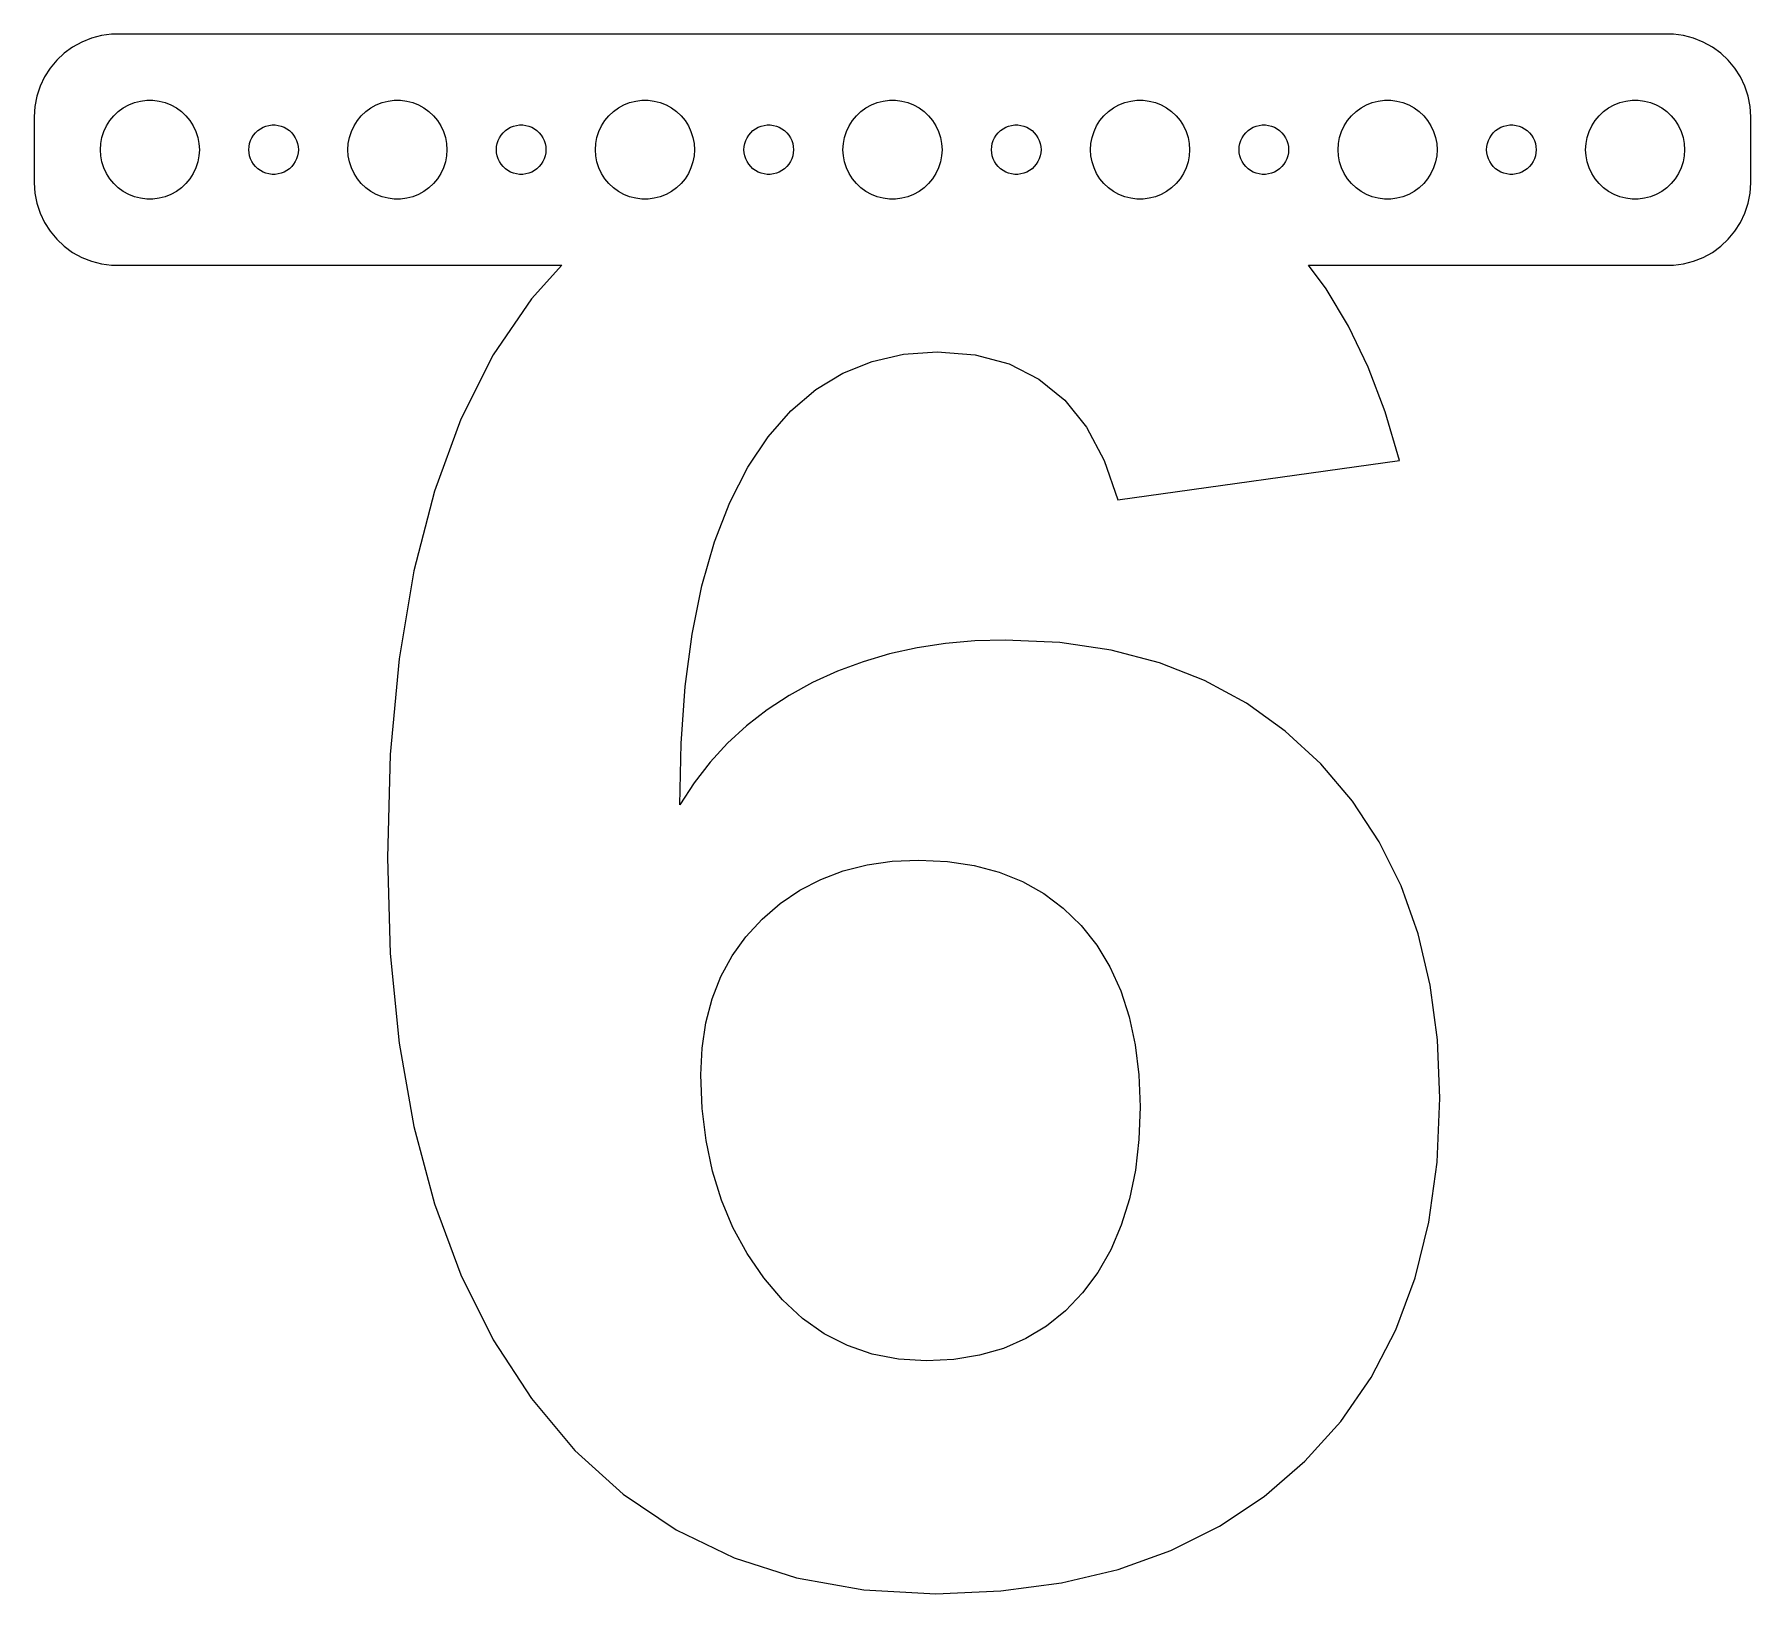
# Model space of a CAD drawing. Header units: metres. Extents: x -52 to 52, y -88 to 7.
import ezdxf

# ---------------------------------------------------------------- set-up
doc = ezdxf.new("R2010")
doc.units = ezdxf.units.M

msp = doc.modelspace()

# ---------------------------------------------------------------- linework, layer by layer
for p, q in [((-49.1289, 6.52412), (-49.6791, 6.22163)), ((-48.5451, 6.75528), (-49.1289, 6.52412)), ((-47.9369, 6.91142), (-48.5451, 6.75528)), ((-47.3139, 6.99013), (-47.9369, 6.91142)), ((47.3139, 6.99013), (-47.3139, 6.99013)), ((47.9369, 6.91142), (47.3139, 6.99013)), ((48.5451, 6.75528), (47.9369, 6.91142)), ((49.1289, 6.52412), (48.5451, 6.75528)), ((49.6791, 6.22163), (49.1289, 6.52412)), ((-50.6448, 5.42273), (-51.0451, 4.93892)), ((-50.1871, 5.85255), (-50.6448, 5.42273)), ((-49.6791, 6.22163), (-50.1871, 5.85255)), ((50.1871, 5.85255), (49.6791, 6.22163)), ((50.6448, 5.42273), (50.1871, 5.85255)), ((51.0451, 4.93892), (50.6448, 5.42273)), ((-51.3815, 4.40877), (-51.6489, 3.84062)), ((-51.0451, 4.93892), (-51.3815, 4.40877)), ((51.3815, 4.40877), (51.0451, 4.93892)), ((51.6489, 3.84062), (51.3815, 4.40877)), ((-51.8429, 3.24344), (-51.9606, 2.62666)), ((-51.6489, 3.84062), (-51.8429, 3.24344)), ((51.8429, 3.24344), (51.6489, 3.84062)), ((51.9606, 2.62666), (51.8429, 3.24344)), ((-51.9606, 2.62666), (-52, 2)), ((-47.1869, 2.05363), (-46.9123, 2.31154)), ((-46.9123, 2.31154), (-46.6075, 2.53297)), ((-46.6075, 2.53297), (-46.2773, 2.71448)), ((-46.2773, 2.71448), (-45.927, 2.85316)), ((-45.927, 2.85316), (-45.5621, 2.94685)), ((-45.5621, 2.94685), (-45.1884, 2.99408)), ((-45.1884, 2.99408), (-44.8116, 2.99408)), ((-44.8116, 2.99408), (-44.4379, 2.94685)), ((-44.4379, 2.94685), (-44.0729, 2.85316)), ((-44.0729, 2.85316), (-43.7227, 2.71448)), ((-43.7227, 2.71448), (-43.3925, 2.53297)), ((-43.3925, 2.53297), (-43.0877, 2.31154)), ((-43.0877, 2.31154), (-42.8131, 2.05363)), ((-32.1869, 2.05363), (-31.9123, 2.31154)), ((-31.9123, 2.31154), (-31.6075, 2.53297)), ((-31.6075, 2.53297), (-31.2773, 2.71448)), ((-31.2773, 2.71448), (-30.927, 2.85316)), ((-30.927, 2.85316), (-30.5621, 2.94685)), ((-30.5621, 2.94685), (-30.1884, 2.99408)), ((-30.1884, 2.99408), (-29.8116, 2.99408)), ((-29.8116, 2.99408), (-29.4379, 2.94685)), ((-29.4379, 2.94685), (-29.0729, 2.85316)), ((-29.0729, 2.85316), (-28.7227, 2.71448)), ((-28.7227, 2.71448), (-28.3925, 2.53297)), ((-28.3925, 2.53297), (-28.0877, 2.31154)), ((-28.0877, 2.31154), (-27.8131, 2.05363)), ((-17.1869, 2.05363), (-16.9123, 2.31154)), ((-16.9123, 2.31154), (-16.6075, 2.53297)), ((-16.6075, 2.53297), (-16.2773, 2.71448)), ((-16.2773, 2.71448), (-15.927, 2.85316)), ((-15.927, 2.85316), (-15.5621, 2.94685)), ((-15.5621, 2.94685), (-15.1884, 2.99408)), ((-15.1884, 2.99408), (-14.8116, 2.99408)), ((-14.8116, 2.99408), (-14.4379, 2.94685)), ((-14.4379, 2.94685), (-14.0729, 2.85316)), ((-14.0729, 2.85316), (-13.7227, 2.71448)), ((-13.7227, 2.71448), (-13.3925, 2.53297)), ((-13.3925, 2.53297), (-13.0877, 2.31154)), ((-13.0877, 2.31154), (-12.8131, 2.05363)), ((-2.1869, 2.05363), (-1.91226, 2.31154)), ((-1.91226, 2.31154), (-1.60747, 2.53297)), ((-1.60747, 2.53297), (-1.27733, 2.71448)), ((-1.27733, 2.71448), (-0.927048, 2.85316)), ((-0.927048, 2.85316), (-0.562134, 2.94685)), ((-0.562134, 2.94685), (-0.18837, 2.99408)), ((-0.18837, 2.99408), (0.18837, 2.99408)), ((0.18837, 2.99408), (0.562134, 2.94685)), ((0.562134, 2.94685), (0.927048, 2.85316)), ((0.927048, 2.85316), (1.27733, 2.71448)), ((1.27733, 2.71448), (1.60747, 2.53297)), ((1.60747, 2.53297), (1.91226, 2.31154)), ((1.91226, 2.31154), (2.1869, 2.05363)), ((12.8131, 2.05363), (13.0877, 2.31154)), ((13.0877, 2.31154), (13.3925, 2.53297)), ((13.3925, 2.53297), (13.7227, 2.71448)), ((13.7227, 2.71448), (14.0729, 2.85316)), ((14.0729, 2.85316), (14.4379, 2.94685)), ((14.4379, 2.94685), (14.8116, 2.99408)), ((14.8116, 2.99408), (15.1884, 2.99408)), ((15.1884, 2.99408), (15.5621, 2.94685)), ((15.5621, 2.94685), (15.927, 2.85316)), ((15.927, 2.85316), (16.2773, 2.71448)), ((16.2773, 2.71448), (16.6075, 2.53297)), ((16.6075, 2.53297), (16.9123, 2.31154)), ((16.9123, 2.31154), (17.1869, 2.05363)), ((27.8131, 2.05363), (28.0877, 2.31154)), ((28.0877, 2.31154), (28.3925, 2.53297)), ((28.3925, 2.53297), (28.7227, 2.71448)), ((28.7227, 2.71448), (29.0729, 2.85316)), ((29.0729, 2.85316), (29.4379, 2.94685)), ((29.4379, 2.94685), (29.8116, 2.99408)), ((29.8116, 2.99408), (30.1884, 2.99408)), ((30.1884, 2.99408), (30.5621, 2.94685)), ((30.5621, 2.94685), (30.927, 2.85316)), ((30.927, 2.85316), (31.2773, 2.71448)), ((31.2773, 2.71448), (31.6075, 2.53297)), ((31.6075, 2.53297), (31.9123, 2.31154)), ((31.9123, 2.31154), (32.1869, 2.05363)), ((42.8131, 2.05363), (43.0877, 2.31154)), ((43.0877, 2.31154), (43.3925, 2.53297)), ((43.3925, 2.53297), (43.7227, 2.71448)), ((43.7227, 2.71448), (44.0729, 2.85316)), ((44.0729, 2.85316), (44.4379, 2.94685)), ((44.4379, 2.94685), (44.8116, 2.99408)), ((44.8116, 2.99408), (45.1884, 2.99408)), ((45.1884, 2.99408), (45.5621, 2.94685)), ((45.5621, 2.94685), (45.927, 2.85316)), ((45.927, 2.85316), (46.2773, 2.71448)), ((46.2773, 2.71448), (46.6075, 2.53297)), ((46.6075, 2.53297), (46.9123, 2.31154)), ((46.9123, 2.31154), (47.1869, 2.05363)), ((52, 2), (51.9606, 2.62666)), ((-52, 2), (-52, -2)), ((-47.9057, 0.746063), (-47.7893, 1.10437)), ((-47.7893, 1.10437), (-47.6289, 1.44525)), ((-47.6289, 1.44525), (-47.427, 1.76335)), ((-47.427, 1.76335), (-47.1869, 2.05363)), ((-42.8131, 2.05363), (-42.5729, 1.76335)), ((-42.5729, 1.76335), (-42.3711, 1.44525)), ((-42.3711, 1.44525), (-42.2107, 1.10437)), ((-42.2107, 1.10437), (-42.0942, 0.746063)), ((-38.5934, 1.02681), (-38.4561, 1.15576)), ((-38.4561, 1.15576), (-38.3037, 1.26648)), ((-38.3037, 1.26648), (-38.1387, 1.35724)), ((-38.1387, 1.35724), (-37.9635, 1.42657)), ((-37.9635, 1.42657), (-37.7811, 1.47342)), ((-37.7811, 1.47342), (-37.5942, 1.49704)), ((-37.5942, 1.49704), (-37.4058, 1.49704)), ((-37.4058, 1.49704), (-37.2189, 1.47342)), ((-37.2189, 1.47342), (-37.0365, 1.42657)), ((-37.0365, 1.42657), (-36.8613, 1.35724)), ((-36.8613, 1.35724), (-36.6963, 1.26648)), ((-36.6963, 1.26648), (-36.5439, 1.15576)), ((-36.5439, 1.15576), (-36.4065, 1.02681)), ((-32.9057, 0.746063), (-32.7893, 1.10437)), ((-32.7893, 1.10437), (-32.6289, 1.44525)), ((-32.6289, 1.44525), (-32.427, 1.76335)), ((-32.427, 1.76335), (-32.1869, 2.05363)), ((-27.8131, 2.05363), (-27.5729, 1.76335)), ((-27.5729, 1.76335), (-27.3711, 1.44525)), ((-27.3711, 1.44525), (-27.2107, 1.10437)), ((-27.2107, 1.10437), (-27.0942, 0.746063)), ((-23.5934, 1.02681), (-23.4561, 1.15576)), ((-23.4561, 1.15576), (-23.3037, 1.26648)), ((-23.3037, 1.26648), (-23.1387, 1.35724)), ((-23.1387, 1.35724), (-22.9635, 1.42657)), ((-22.9635, 1.42657), (-22.7811, 1.47342)), ((-22.7811, 1.47342), (-22.5942, 1.49704)), ((-22.5942, 1.49704), (-22.4058, 1.49704)), ((-22.4058, 1.49704), (-22.2189, 1.47342)), ((-22.2189, 1.47342), (-22.0365, 1.42657)), ((-22.0365, 1.42657), (-21.8613, 1.35724)), ((-21.8613, 1.35724), (-21.6963, 1.26648)), ((-21.6963, 1.26648), (-21.5439, 1.15576)), ((-21.5439, 1.15576), (-21.4065, 1.02681)), ((-17.9057, 0.746063), (-17.7893, 1.10437)), ((-17.7893, 1.10437), (-17.6289, 1.44525)), ((-17.6289, 1.44525), (-17.427, 1.76335)), ((-17.427, 1.76335), (-17.1869, 2.05363)), ((-12.8131, 2.05363), (-12.5729, 1.76335)), ((-12.5729, 1.76335), (-12.3711, 1.44525)), ((-12.3711, 1.44525), (-12.2107, 1.10437)), ((-12.2107, 1.10437), (-12.0942, 0.746063)), ((-8.59344, 1.02681), (-8.45613, 1.15576)), ((-8.45613, 1.15576), (-8.30373, 1.26648)), ((-8.30373, 1.26648), (-8.13866, 1.35724)), ((-8.13866, 1.35724), (-7.96352, 1.42657)), ((-7.96352, 1.42657), (-7.78107, 1.47342)), ((-7.78107, 1.47342), (-7.59418, 1.49704)), ((-7.59418, 1.49704), (-7.40581, 1.49704)), ((-7.40581, 1.49704), (-7.21892, 1.47342)), ((-7.21892, 1.47342), (-7.03647, 1.42657)), ((-7.03647, 1.42657), (-6.86133, 1.35724)), ((-6.86133, 1.35724), (-6.69626, 1.26648)), ((-6.69626, 1.26648), (-6.54385, 1.15576)), ((-6.54385, 1.15576), (-6.40654, 1.02681)), ((-2.90575, 0.746063), (-2.78932, 1.10437)), ((-2.78932, 1.10437), (-2.62891, 1.44525)), ((-2.62891, 1.44525), (-2.42705, 1.76335)), ((-2.42705, 1.76335), (-2.1869, 2.05363)), ((2.1869, 2.05363), (2.42705, 1.76335)), ((2.42705, 1.76335), (2.62891, 1.44525)), ((2.62891, 1.44525), (2.78932, 1.10437)), ((2.78932, 1.10437), (2.90575, 0.746063)), ((6.40654, 1.02681), (6.54385, 1.15576)), ((6.54385, 1.15576), (6.69626, 1.26648)), ((6.69626, 1.26648), (6.86133, 1.35724)), ((6.86133, 1.35724), (7.03647, 1.42657)), ((7.03647, 1.42657), (7.21892, 1.47342)), ((7.21892, 1.47342), (7.40581, 1.49704)), ((7.40581, 1.49704), (7.59418, 1.49704)), ((7.59418, 1.49704), (7.78107, 1.47342)), ((7.78107, 1.47342), (7.96352, 1.42657)), ((7.96352, 1.42657), (8.13866, 1.35724)), ((8.13866, 1.35724), (8.30373, 1.26648)), ((8.30373, 1.26648), (8.45613, 1.15576)), ((8.45613, 1.15576), (8.59344, 1.02681)), ((12.0942, 0.746063), (12.2107, 1.10437)), ((12.2107, 1.10437), (12.3711, 1.44525)), ((12.3711, 1.44525), (12.5729, 1.76335)), ((12.5729, 1.76335), (12.8131, 2.05363)), ((17.1869, 2.05363), (17.427, 1.76335)), ((17.427, 1.76335), (17.6289, 1.44525)), ((17.6289, 1.44525), (17.7893, 1.10437)), ((17.7893, 1.10437), (17.9057, 0.746063)), ((21.4065, 1.02681), (21.5439, 1.15576)), ((21.5439, 1.15576), (21.6963, 1.26648)), ((21.6963, 1.26648), (21.8613, 1.35724)), ((21.8613, 1.35724), (22.0365, 1.42657)), ((22.0365, 1.42657), (22.2189, 1.47342)), ((22.2189, 1.47342), (22.4058, 1.49704)), ((22.4058, 1.49704), (22.5942, 1.49704)), ((22.5942, 1.49704), (22.7811, 1.47342)), ((22.7811, 1.47342), (22.9635, 1.42657)), ((22.9635, 1.42657), (23.1387, 1.35724)), ((23.1387, 1.35724), (23.3037, 1.26648)), ((23.3037, 1.26648), (23.4561, 1.15576)), ((23.4561, 1.15576), (23.5934, 1.02681)), ((27.0942, 0.746063), (27.2107, 1.10437)), ((27.2107, 1.10437), (27.3711, 1.44525)), ((27.3711, 1.44525), (27.5729, 1.76335)), ((27.5729, 1.76335), (27.8131, 2.05363)), ((32.1869, 2.05363), (32.427, 1.76335)), ((32.427, 1.76335), (32.6289, 1.44525)), ((32.6289, 1.44525), (32.7893, 1.10437)), ((32.7893, 1.10437), (32.9057, 0.746063)), ((36.4065, 1.02681), (36.5439, 1.15576)), ((36.5439, 1.15576), (36.6963, 1.26648)), ((36.6963, 1.26648), (36.8613, 1.35724)), ((36.8613, 1.35724), (37.0365, 1.42657)), ((37.0365, 1.42657), (37.2189, 1.47342)), ((37.2189, 1.47342), (37.4058, 1.49704)), ((37.4058, 1.49704), (37.5942, 1.49704)), ((37.5942, 1.49704), (37.7811, 1.47342)), ((37.7811, 1.47342), (37.9635, 1.42657)), ((37.9635, 1.42657), (38.1387, 1.35724)), ((38.1387, 1.35724), (38.3037, 1.26648)), ((38.3037, 1.26648), (38.4561, 1.15576)), ((38.4561, 1.15576), (38.5934, 1.02681)), ((42.0942, 0.746063), (42.2107, 1.10437)), ((42.2107, 1.10437), (42.3711, 1.44525)), ((42.3711, 1.44525), (42.5729, 1.76335)), ((42.5729, 1.76335), (42.8131, 2.05363)), ((47.1869, 2.05363), (47.427, 1.76335)), ((47.427, 1.76335), (47.6289, 1.44525)), ((47.6289, 1.44525), (47.7893, 1.10437)), ((47.7893, 1.10437), (47.9057, 0.746063)), ((52, -2), (52, 2)), ((-48, 0), (-47.9763, 0.375992)), ((-47.9763, -0.375992), (-48, 0)), ((-47.9763, 0.375992), (-47.9057, 0.746063)), ((-42.0942, 0.746063), (-42.0237, 0.375992)), ((-42.0237, 0.375992), (-42, 0)), ((-42, 0), (-42.0237, -0.375992)), ((-39, 0), (-38.9882, 0.187988)), ((-38.9882, -0.187988), (-39, 0)), ((-38.9882, 0.187988), (-38.9529, 0.373032)), ((-38.9529, 0.373032), (-38.8947, 0.552185)), ((-38.8947, 0.552185), (-38.8145, 0.722626)), ((-38.8145, 0.722626), (-38.7135, 0.881668)), ((-38.7135, 0.881668), (-38.5934, 1.02681)), ((-36.4065, 1.02681), (-36.2865, 0.881668)), ((-36.2865, 0.881668), (-36.1855, 0.722626)), ((-36.1855, 0.722626), (-36.1053, 0.552185)), ((-36.1053, 0.552185), (-36.0471, 0.373032)), ((-36.0471, 0.373032), (-36.0118, 0.187988)), ((-36.0118, 0.187988), (-36, 0)), ((-36, 0), (-36.0118, -0.187988)), ((-33, 0), (-32.9763, 0.375992)), ((-32.9763, -0.375992), (-33, 0)), ((-32.9763, 0.375992), (-32.9057, 0.746063)), ((-27.0942, 0.746063), (-27.0237, 0.375992)), ((-27.0237, 0.375992), (-27, 0)), ((-27, 0), (-27.0237, -0.375992)), ((-24, 0), (-23.9882, 0.187988)), ((-23.9882, -0.187988), (-24, 0)), ((-23.9882, 0.187988), (-23.9529, 0.373032)), ((-23.9529, 0.373032), (-23.8947, 0.552185)), ((-23.8947, 0.552185), (-23.8145, 0.722626)), ((-23.8145, 0.722626), (-23.7135, 0.881668)), ((-23.7135, 0.881668), (-23.5934, 1.02681)), ((-21.4065, 1.02681), (-21.2865, 0.881668)), ((-21.2865, 0.881668), (-21.1855, 0.722626)), ((-21.1855, 0.722626), (-21.1053, 0.552185)), ((-21.1053, 0.552185), (-21.0471, 0.373032)), ((-21.0471, 0.373032), (-21.0118, 0.187988)), ((-21.0118, 0.187988), (-21, 0)), ((-21, 0), (-21.0118, -0.187988)), ((-18, 0), (-17.9763, 0.375992)), ((-17.9763, -0.375992), (-18, 0)), ((-17.9763, 0.375992), (-17.9057, 0.746063)), ((-12.0942, 0.746063), (-12.0237, 0.375992)), ((-12.0237, 0.375992), (-12, 0)), ((-12, 0), (-12.0237, -0.375992)), ((-9, 0), (-8.98816, 0.187988)), ((-8.98816, -0.187988), (-9, 0)), ((-8.98816, 0.187988), (-8.95287, 0.373032)), ((-8.95287, 0.373032), (-8.89465, 0.552185)), ((-8.89465, 0.552185), (-8.81445, 0.722626)), ((-8.81445, 0.722626), (-8.71352, 0.881668)), ((-8.71352, 0.881668), (-8.59344, 1.02681)), ((-6.40654, 1.02681), (-6.28647, 0.881668)), ((-6.28647, 0.881668), (-6.18553, 0.722626)), ((-6.18553, 0.722626), (-6.10533, 0.552185)), ((-6.10533, 0.552185), (-6.04712, 0.373032)), ((-6.04712, 0.373032), (-6.01183, 0.187988)), ((-6.01183, 0.187988), (-6, 0)), ((-6, 0), (-6.01183, -0.187988)), ((-3, 0), (-2.97633, 0.375992)), ((-2.97633, -0.375992), (-3, 0)), ((-2.97633, 0.375992), (-2.90575, 0.746063)), ((2.90575, 0.746063), (2.97633, 0.375992)), ((2.97633, 0.375992), (3, 0)), ((3, 0), (2.97633, -0.375992)), ((6, 0), (6.01183, 0.187988)), ((6.01183, -0.187988), (6, 0)), ((6.01183, 0.187988), (6.04712, 0.373032)), ((6.04712, 0.373032), (6.10533, 0.552185)), ((6.10533, 0.552185), (6.18553, 0.722626)), ((6.18553, 0.722626), (6.28647, 0.881668)), ((6.28647, 0.881668), (6.40654, 1.02681)), ((8.59344, 1.02681), (8.71352, 0.881668)), ((8.71352, 0.881668), (8.81445, 0.722626)), ((8.81445, 0.722626), (8.89465, 0.552185)), ((8.89465, 0.552185), (8.95287, 0.373032)), ((8.95287, 0.373032), (8.98816, 0.187988)), ((8.98816, 0.187988), (9, 0)), ((9, 0), (8.98816, -0.187988)), ((12, 0), (12.0237, 0.375992)), ((12.0237, -0.375992), (12, 0)), ((12.0237, 0.375992), (12.0942, 0.746063)), ((17.9057, 0.746063), (17.9763, 0.375992)), ((17.9763, 0.375992), (18, 0)), ((18, 0), (17.9763, -0.375992)), ((21, 0), (21.0118, 0.187988)), ((21.0118, -0.187988), (21, 0)), ((21.0118, 0.187988), (21.0471, 0.373032)), ((21.0471, 0.373032), (21.1053, 0.552185)), ((21.1053, 0.552185), (21.1855, 0.722626)), ((21.1855, 0.722626), (21.2865, 0.881668)), ((21.2865, 0.881668), (21.4065, 1.02681)), ((23.5934, 1.02681), (23.7135, 0.881668)), ((23.7135, 0.881668), (23.8145, 0.722626)), ((23.8145, 0.722626), (23.8947, 0.552185)), ((23.8947, 0.552185), (23.9529, 0.373032)), ((23.9529, 0.373032), (23.9882, 0.187988)), ((23.9882, 0.187988), (24, 0)), ((24, 0), (23.9882, -0.187988)), ((27, 0), (27.0237, 0.375992)), ((27.0237, -0.375992), (27, 0)), ((27.0237, 0.375992), (27.0942, 0.746063)), ((32.9057, 0.746063), (32.9763, 0.375992)), ((32.9763, 0.375992), (33, 0)), ((33, 0), (32.9763, -0.375992)), ((36, 0), (36.0118, 0.187988)), ((36.0118, -0.187988), (36, 0)), ((36.0118, 0.187988), (36.0471, 0.373032)), ((36.0471, 0.373032), (36.1053, 0.552185)), ((36.1053, 0.552185), (36.1855, 0.722626)), ((36.1855, 0.722626), (36.2865, 0.881668)), ((36.2865, 0.881668), (36.4065, 1.02681)), ((38.5934, 1.02681), (38.7135, 0.881668)), ((38.7135, 0.881668), (38.8145, 0.722626)), ((38.8145, 0.722626), (38.8947, 0.552185)), ((38.8947, 0.552185), (38.9529, 0.373032)), ((38.9529, 0.373032), (38.9882, 0.187988)), ((38.9882, 0.187988), (39, 0)), ((39, 0), (38.9882, -0.187988)), ((42, 0), (42.0237, 0.375992)), ((42.0237, -0.375992), (42, 0)), ((42.0237, 0.375992), (42.0942, 0.746063)), ((47.9057, 0.746063), (47.9763, 0.375992)), ((47.9763, 0.375992), (48, 0)), ((48, 0), (47.9763, -0.375992)), ((-47.9057, -0.746063), (-47.9763, -0.375992)), ((-47.7893, -1.10437), (-47.9057, -0.746063)), ((-42.0942, -0.746063), (-42.2107, -1.10437)), ((-42.0237, -0.375992), (-42.0942, -0.746063)), ((-38.9529, -0.373032), (-38.9882, -0.187988)), ((-38.8947, -0.552185), (-38.9529, -0.373032)), ((-38.8145, -0.722626), (-38.8947, -0.552185)), ((-38.7135, -0.881668), (-38.8145, -0.722626)), ((-38.5934, -1.02681), (-38.7135, -0.881668)), ((-38.4561, -1.15576), (-38.5934, -1.02681)), ((-36.4065, -1.02681), (-36.5439, -1.15576)), ((-36.2865, -0.881668), (-36.4065, -1.02681)), ((-36.1855, -0.722626), (-36.2865, -0.881668)), ((-36.1053, -0.552185), (-36.1855, -0.722626)), ((-36.0471, -0.373032), (-36.1053, -0.552185)), ((-36.0118, -0.187988), (-36.0471, -0.373032)), ((-32.9057, -0.746063), (-32.9763, -0.375992)), ((-32.7893, -1.10437), (-32.9057, -0.746063)), ((-27.0942, -0.746063), (-27.2107, -1.10437)), ((-27.0237, -0.375992), (-27.0942, -0.746063)), ((-23.9529, -0.373032), (-23.9882, -0.187988)), ((-23.8947, -0.552185), (-23.9529, -0.373032)), ((-23.8145, -0.722626), (-23.8947, -0.552185)), ((-23.7135, -0.881668), (-23.8145, -0.722626)), ((-23.5934, -1.02681), (-23.7135, -0.881668)), ((-23.4561, -1.15576), (-23.5934, -1.02681)), ((-21.4065, -1.02681), (-21.5439, -1.15576)), ((-21.2865, -0.881668), (-21.4065, -1.02681)), ((-21.1855, -0.722626), (-21.2865, -0.881668)), ((-21.1053, -0.552185), (-21.1855, -0.722626)), ((-21.0471, -0.373032), (-21.1053, -0.552185)), ((-21.0118, -0.187988), (-21.0471, -0.373032)), ((-17.9057, -0.746063), (-17.9763, -0.375992)), ((-17.7893, -1.10437), (-17.9057, -0.746063)), ((-12.0942, -0.746063), (-12.2107, -1.10437)), ((-12.0237, -0.375992), (-12.0942, -0.746063)), ((-8.95287, -0.373032), (-8.98816, -0.187988)), ((-8.89465, -0.552185), (-8.95287, -0.373032)), ((-8.81445, -0.722626), (-8.89465, -0.552185)), ((-8.71352, -0.881668), (-8.81445, -0.722626)), ((-8.59344, -1.02681), (-8.71352, -0.881668)), ((-8.45613, -1.15576), (-8.59344, -1.02681)), ((-6.40654, -1.02681), (-6.54385, -1.15576)), ((-6.28647, -0.881668), (-6.40654, -1.02681)), ((-6.18553, -0.722626), (-6.28647, -0.881668)), ((-6.10533, -0.552185), (-6.18553, -0.722626)), ((-6.04712, -0.373032), (-6.10533, -0.552185)), ((-6.01183, -0.187988), (-6.04712, -0.373032)), ((-2.90575, -0.746063), (-2.97633, -0.375992)), ((-2.78932, -1.10437), (-2.90575, -0.746063)), ((2.90575, -0.746063), (2.78932, -1.10437)), ((2.97633, -0.375992), (2.90575, -0.746063)), ((6.04712, -0.373032), (6.01183, -0.187988)), ((6.10533, -0.552185), (6.04712, -0.373032)), ((6.18553, -0.722626), (6.10533, -0.552185)), ((6.28647, -0.881668), (6.18553, -0.722626)), ((6.40654, -1.02681), (6.28647, -0.881668)), ((6.54385, -1.15576), (6.40654, -1.02681)), ((8.59344, -1.02681), (8.45613, -1.15576)), ((8.71352, -0.881668), (8.59344, -1.02681)), ((8.81445, -0.722626), (8.71352, -0.881668)), ((8.89465, -0.552185), (8.81445, -0.722626)), ((8.95287, -0.373032), (8.89465, -0.552185)), ((8.98816, -0.187988), (8.95287, -0.373032)), ((12.0942, -0.746063), (12.0237, -0.375992)), ((12.2107, -1.10437), (12.0942, -0.746063)), ((17.9057, -0.746063), (17.7893, -1.10437)), ((17.9763, -0.375992), (17.9057, -0.746063)), ((21.0471, -0.373032), (21.0118, -0.187988)), ((21.1053, -0.552185), (21.0471, -0.373032)), ((21.1855, -0.722626), (21.1053, -0.552185)), ((21.2865, -0.881668), (21.1855, -0.722626)), ((21.4065, -1.02681), (21.2865, -0.881668)), ((21.5439, -1.15576), (21.4065, -1.02681)), ((23.5934, -1.02681), (23.4561, -1.15576)), ((23.7135, -0.881668), (23.5934, -1.02681)), ((23.8145, -0.722626), (23.7135, -0.881668)), ((23.8947, -0.552185), (23.8145, -0.722626)), ((23.9529, -0.373032), (23.8947, -0.552185)), ((23.9882, -0.187988), (23.9529, -0.373032)), ((27.0942, -0.746063), (27.0237, -0.375992)), ((27.2107, -1.10437), (27.0942, -0.746063)), ((32.9057, -0.746063), (32.7893, -1.10437)), ((32.9763, -0.375992), (32.9057, -0.746063)), ((36.0471, -0.373032), (36.0118, -0.187988)), ((36.1053, -0.552185), (36.0471, -0.373032)), ((36.1855, -0.722626), (36.1053, -0.552185)), ((36.2865, -0.881668), (36.1855, -0.722626)), ((36.4065, -1.02681), (36.2865, -0.881668)), ((36.5439, -1.15576), (36.4065, -1.02681)), ((38.5934, -1.02681), (38.4561, -1.15576)), ((38.7135, -0.881668), (38.5934, -1.02681)), ((38.8145, -0.722626), (38.7135, -0.881668)), ((38.8947, -0.552185), (38.8145, -0.722626)), ((38.9529, -0.373032), (38.8947, -0.552185)), ((38.9882, -0.187988), (38.9529, -0.373032)), ((42.0942, -0.746063), (42.0237, -0.375992)), ((42.2107, -1.10437), (42.0942, -0.746063)), ((47.9057, -0.746063), (47.7893, -1.10437)), ((47.9763, -0.375992), (47.9057, -0.746063)), ((-52, -2), (-51.9606, -2.62666)), ((-47.6289, -1.44525), (-47.7893, -1.10437)), ((-47.427, -1.76335), (-47.6289, -1.44525)), ((-47.1869, -2.05363), (-47.427, -1.76335)), ((-46.9123, -2.31154), (-47.1869, -2.05363)), ((-42.8131, -2.05363), (-43.0877, -2.31154)), ((-42.5729, -1.76335), (-42.8131, -2.05363)), ((-42.3711, -1.44525), (-42.5729, -1.76335)), ((-42.2107, -1.10437), (-42.3711, -1.44525)), ((-38.3037, -1.26648), (-38.4561, -1.15576)), ((-38.1387, -1.35724), (-38.3037, -1.26648)), ((-37.9635, -1.42657), (-38.1387, -1.35724)), ((-37.7811, -1.47342), (-37.9635, -1.42657)), ((-37.5942, -1.49704), (-37.7811, -1.47342)), ((-37.4058, -1.49704), (-37.5942, -1.49704)), ((-37.2189, -1.47342), (-37.4058, -1.49704)), ((-37.0365, -1.42657), (-37.2189, -1.47342)), ((-36.8613, -1.35724), (-37.0365, -1.42657)), ((-36.6963, -1.26648), (-36.8613, -1.35724)), ((-36.5439, -1.15576), (-36.6963, -1.26648)), ((-32.6289, -1.44525), (-32.7893, -1.10437)), ((-32.427, -1.76335), (-32.6289, -1.44525)), ((-32.1869, -2.05363), (-32.427, -1.76335)), ((-31.9123, -2.31154), (-32.1869, -2.05363)), ((-27.8131, -2.05363), (-28.0877, -2.31154)), ((-27.5729, -1.76335), (-27.8131, -2.05363)), ((-27.3711, -1.44525), (-27.5729, -1.76335)), ((-27.2107, -1.10437), (-27.3711, -1.44525)), ((-23.3037, -1.26648), (-23.4561, -1.15576)), ((-23.1387, -1.35724), (-23.3037, -1.26648)), ((-22.9635, -1.42657), (-23.1387, -1.35724)), ((-22.7811, -1.47342), (-22.9635, -1.42657)), ((-22.5942, -1.49704), (-22.7811, -1.47342)), ((-22.4058, -1.49704), (-22.5942, -1.49704)), ((-22.2189, -1.47342), (-22.4058, -1.49704)), ((-22.0365, -1.42657), (-22.2189, -1.47342)), ((-21.8613, -1.35724), (-22.0365, -1.42657)), ((-21.6963, -1.26648), (-21.8613, -1.35724)), ((-21.5439, -1.15576), (-21.6963, -1.26648)), ((-17.6289, -1.44525), (-17.7893, -1.10437)), ((-17.427, -1.76335), (-17.6289, -1.44525)), ((-17.1869, -2.05363), (-17.427, -1.76335)), ((-16.9123, -2.31154), (-17.1869, -2.05363)), ((-12.8131, -2.05363), (-13.0877, -2.31154)), ((-12.5729, -1.76335), (-12.8131, -2.05363)), ((-12.3711, -1.44525), (-12.5729, -1.76335)), ((-12.2107, -1.10437), (-12.3711, -1.44525)), ((-8.30373, -1.26648), (-8.45613, -1.15576)), ((-8.13866, -1.35724), (-8.30373, -1.26648)), ((-7.96352, -1.42657), (-8.13866, -1.35724)), ((-7.78107, -1.47342), (-7.96352, -1.42657)), ((-7.59418, -1.49704), (-7.78107, -1.47342)), ((-7.40581, -1.49704), (-7.59418, -1.49704)), ((-7.21892, -1.47342), (-7.40581, -1.49704)), ((-7.03647, -1.42657), (-7.21892, -1.47342)), ((-6.86133, -1.35724), (-7.03647, -1.42657)), ((-6.69626, -1.26648), (-6.86133, -1.35724)), ((-6.54385, -1.15576), (-6.69626, -1.26648)), ((-2.62891, -1.44525), (-2.78932, -1.10437)), ((-2.42705, -1.76335), (-2.62891, -1.44525)), ((-2.1869, -2.05363), (-2.42705, -1.76335)), ((-1.91226, -2.31154), (-2.1869, -2.05363)), ((2.1869, -2.05363), (1.91226, -2.31154)), ((2.42705, -1.76335), (2.1869, -2.05363)), ((2.62891, -1.44525), (2.42705, -1.76335)), ((2.78932, -1.10437), (2.62891, -1.44525)), ((6.69626, -1.26648), (6.54385, -1.15576)), ((6.86133, -1.35724), (6.69626, -1.26648)), ((7.03647, -1.42657), (6.86133, -1.35724)), ((7.21892, -1.47342), (7.03647, -1.42657)), ((7.40581, -1.49704), (7.21892, -1.47342)), ((7.59418, -1.49704), (7.40581, -1.49704)), ((7.78107, -1.47342), (7.59418, -1.49704)), ((7.96352, -1.42657), (7.78107, -1.47342)), ((8.13866, -1.35724), (7.96352, -1.42657)), ((8.30373, -1.26648), (8.13866, -1.35724)), ((8.45613, -1.15576), (8.30373, -1.26648)), ((12.3711, -1.44525), (12.2107, -1.10437)), ((12.5729, -1.76335), (12.3711, -1.44525)), ((12.8131, -2.05363), (12.5729, -1.76335)), ((13.0877, -2.31154), (12.8131, -2.05363)), ((17.1869, -2.05363), (16.9123, -2.31154)), ((17.427, -1.76335), (17.1869, -2.05363)), ((17.6289, -1.44525), (17.427, -1.76335)), ((17.7893, -1.10437), (17.6289, -1.44525)), ((21.6963, -1.26648), (21.5439, -1.15576)), ((21.8613, -1.35724), (21.6963, -1.26648)), ((22.0365, -1.42657), (21.8613, -1.35724)), ((22.2189, -1.47342), (22.0365, -1.42657)), ((22.4058, -1.49704), (22.2189, -1.47342)), ((22.5942, -1.49704), (22.4058, -1.49704)), ((22.7811, -1.47342), (22.5942, -1.49704)), ((22.9635, -1.42657), (22.7811, -1.47342)), ((23.1387, -1.35724), (22.9635, -1.42657)), ((23.3037, -1.26648), (23.1387, -1.35724)), ((23.4561, -1.15576), (23.3037, -1.26648)), ((27.3711, -1.44525), (27.2107, -1.10437)), ((27.5729, -1.76335), (27.3711, -1.44525)), ((27.8131, -2.05363), (27.5729, -1.76335)), ((28.0877, -2.31154), (27.8131, -2.05363)), ((32.1869, -2.05363), (31.9123, -2.31154)), ((32.427, -1.76335), (32.1869, -2.05363)), ((32.6289, -1.44525), (32.427, -1.76335)), ((32.7893, -1.10437), (32.6289, -1.44525)), ((36.6963, -1.26648), (36.5439, -1.15576)), ((36.8613, -1.35724), (36.6963, -1.26648)), ((37.0365, -1.42657), (36.8613, -1.35724)), ((37.2189, -1.47342), (37.0365, -1.42657)), ((37.4058, -1.49704), (37.2189, -1.47342)), ((37.5942, -1.49704), (37.4058, -1.49704)), ((37.7811, -1.47342), (37.5942, -1.49704)), ((37.9635, -1.42657), (37.7811, -1.47342)), ((38.1387, -1.35724), (37.9635, -1.42657)), ((38.3037, -1.26648), (38.1387, -1.35724)), ((38.4561, -1.15576), (38.3037, -1.26648)), ((42.3711, -1.44525), (42.2107, -1.10437)), ((42.5729, -1.76335), (42.3711, -1.44525)), ((42.8131, -2.05363), (42.5729, -1.76335)), ((43.0877, -2.31154), (42.8131, -2.05363)), ((47.1869, -2.05363), (46.9123, -2.31154)), ((47.427, -1.76335), (47.1869, -2.05363)), ((47.6289, -1.44525), (47.427, -1.76335)), ((47.7893, -1.10437), (47.6289, -1.44525)), ((51.9606, -2.62666), (52, -2)), ((-51.9606, -2.62666), (-51.8429, -3.24344)), ((-46.6075, -2.53297), (-46.9123, -2.31154)), ((-46.2773, -2.71448), (-46.6075, -2.53297)), ((-45.927, -2.85316), (-46.2773, -2.71448)), ((-45.5621, -2.94685), (-45.927, -2.85316)), ((-45.1884, -2.99408), (-45.5621, -2.94685)), ((-44.8116, -2.99408), (-45.1884, -2.99408)), ((-44.4379, -2.94685), (-44.8116, -2.99408)), ((-44.0729, -2.85316), (-44.4379, -2.94685)), ((-43.7227, -2.71448), (-44.0729, -2.85316)), ((-43.3925, -2.53297), (-43.7227, -2.71448)), ((-43.0877, -2.31154), (-43.3925, -2.53297)), ((-31.6075, -2.53297), (-31.9123, -2.31154)), ((-31.2773, -2.71448), (-31.6075, -2.53297)), ((-30.927, -2.85316), (-31.2773, -2.71448)), ((-30.5621, -2.94685), (-30.927, -2.85316)), ((-30.1884, -2.99408), (-30.5621, -2.94685)), ((-29.8116, -2.99408), (-30.1884, -2.99408)), ((-29.4379, -2.94685), (-29.8116, -2.99408)), ((-29.0729, -2.85316), (-29.4379, -2.94685)), ((-28.7227, -2.71448), (-29.0729, -2.85316)), ((-28.3925, -2.53297), (-28.7227, -2.71448)), ((-28.0877, -2.31154), (-28.3925, -2.53297)), ((-16.6075, -2.53297), (-16.9123, -2.31154)), ((-16.2773, -2.71448), (-16.6075, -2.53297)), ((-15.927, -2.85316), (-16.2773, -2.71448)), ((-15.5621, -2.94685), (-15.927, -2.85316)), ((-15.1884, -2.99408), (-15.5621, -2.94685)), ((-14.8116, -2.99408), (-15.1884, -2.99408)), ((-14.4379, -2.94685), (-14.8116, -2.99408)), ((-14.0729, -2.85316), (-14.4379, -2.94685)), ((-13.7227, -2.71448), (-14.0729, -2.85316)), ((-13.3925, -2.53297), (-13.7227, -2.71448)), ((-13.0877, -2.31154), (-13.3925, -2.53297)), ((-1.60747, -2.53297), (-1.91226, -2.31154)), ((-1.27733, -2.71448), (-1.60747, -2.53297)), ((-0.927048, -2.85316), (-1.27733, -2.71448)), ((-0.562134, -2.94685), (-0.927048, -2.85316)), ((-0.18837, -2.99408), (-0.562134, -2.94685)), ((0.18837, -2.99408), (-0.18837, -2.99408)), ((0.562134, -2.94685), (0.18837, -2.99408)), ((0.927048, -2.85316), (0.562134, -2.94685)), ((1.27733, -2.71448), (0.927048, -2.85316)), ((1.60747, -2.53297), (1.27733, -2.71448)), ((1.91226, -2.31154), (1.60747, -2.53297)), ((13.3925, -2.53297), (13.0877, -2.31154)), ((13.7227, -2.71448), (13.3925, -2.53297)), ((14.0729, -2.85316), (13.7227, -2.71448)), ((14.4379, -2.94685), (14.0729, -2.85316)), ((14.8116, -2.99408), (14.4379, -2.94685)), ((15.1884, -2.99408), (14.8116, -2.99408)), ((15.5621, -2.94685), (15.1884, -2.99408)), ((15.927, -2.85316), (15.5621, -2.94685)), ((16.2773, -2.71448), (15.927, -2.85316)), ((16.6075, -2.53297), (16.2773, -2.71448)), ((16.9123, -2.31154), (16.6075, -2.53297)), ((28.3925, -2.53297), (28.0877, -2.31154)), ((28.7227, -2.71448), (28.3925, -2.53297)), ((29.0729, -2.85316), (28.7227, -2.71448)), ((29.4379, -2.94685), (29.0729, -2.85316)), ((29.8116, -2.99408), (29.4379, -2.94685)), ((30.1884, -2.99408), (29.8116, -2.99408)), ((30.5621, -2.94685), (30.1884, -2.99408)), ((30.927, -2.85316), (30.5621, -2.94685)), ((31.2773, -2.71448), (30.927, -2.85316)), ((31.6075, -2.53297), (31.2773, -2.71448)), ((31.9123, -2.31154), (31.6075, -2.53297)), ((43.3925, -2.53297), (43.0877, -2.31154)), ((43.7227, -2.71448), (43.3925, -2.53297)), ((44.0729, -2.85316), (43.7227, -2.71448)), ((44.4379, -2.94685), (44.0729, -2.85316)), ((44.8116, -2.99408), (44.4379, -2.94685)), ((45.1884, -2.99408), (44.8116, -2.99408)), ((45.5621, -2.94685), (45.1884, -2.99408)), ((45.927, -2.85316), (45.5621, -2.94685)), ((46.2773, -2.71448), (45.927, -2.85316)), ((46.6075, -2.53297), (46.2773, -2.71448)), ((46.9123, -2.31154), (46.6075, -2.53297)), ((51.8429, -3.24344), (51.9606, -2.62666)), ((-51.8429, -3.24344), (-51.6489, -3.84062)), ((-51.6489, -3.84062), (-51.3815, -4.40877)), ((51.3815, -4.40877), (51.6489, -3.84062)), ((51.6489, -3.84062), (51.8429, -3.24344)), ((-51.3815, -4.40877), (-51.0451, -4.93892)), ((-51.0451, -4.93892), (-50.6448, -5.42273)), ((50.6448, -5.42273), (51.0451, -4.93892)), ((51.0451, -4.93892), (51.3815, -4.40877)), ((-50.6448, -5.42273), (-50.1871, -5.85255)), ((-50.1871, -5.85255), (-49.6791, -6.22163)), ((-49.6791, -6.22163), (-49.1289, -6.52412)), ((49.1289, -6.52412), (49.6791, -6.22163)), ((49.6791, -6.22163), (50.1871, -5.85255)), ((50.1871, -5.85255), (50.6448, -5.42273)), ((-49.1289, -6.52412), (-48.5451, -6.75528)), ((-48.5451, -6.75528), (-47.9369, -6.91142)), ((-47.9369, -6.91142), (-47.3139, -6.99013)), ((-47.3139, -6.99013), (-20.0384, -6.99013)), ((-20.0384, -6.99013), (-21.8802, -9.03545)), ((26.2816, -8.43541), (25.2063, -6.99013)), ((25.2063, -6.99013), (47.3139, -6.99013)), ((47.3139, -6.99013), (47.9369, -6.91142)), ((47.9369, -6.91142), (48.5451, -6.75528)), ((48.5451, -6.75528), (49.1289, -6.52412)), ((-21.8802, -9.03545), (-24.1959, -12.4404)), ((27.63, -10.6902), (26.2816, -8.43541)), ((28.8192, -13.1737), (27.63, -10.6902)), ((-24.1959, -12.4404), (-26.1554, -16.324)), ((-1.23659, -12.8266), (0.664581, -12.3986)), ((0.664581, -12.3986), (2.69725, -12.2559)), ((2.69725, -12.2559), (5.00323, -12.4387)), ((5.00323, -12.4387), (7.06206, -12.9869)), ((-3.00627, -13.5398), (-1.23659, -12.8266)), ((7.06206, -12.9869), (8.87373, -13.9007)), ((29.8493, -15.886), (28.8192, -13.1737)), ((-6.1512, -15.8223), (-4.64449, -14.5384)), ((-4.64449, -14.5384), (-3.00627, -13.5398)), ((8.87373, -13.9007), (10.4382, -15.1799)), ((10.4382, -15.1799), (11.7556, -16.8247)), ((-26.1554, -16.324), (-27.7586, -20.6862)), ((-7.52644, -17.3915), (-6.1512, -15.8223)), ((30.7204, -18.8271), (29.8493, -15.886)), ((-8.77019, -19.246), (-7.52644, -17.3915)), ((11.7556, -16.8247), (12.8258, -18.8349)), ((-9.86404, -21.3753), (-8.77019, -19.246)), ((12.8258, -18.8349), (13.6488, -21.2106)), ((13.6488, -21.2106), (30.7204, -18.8271)), ((-27.7586, -20.6862), (-29.0056, -25.527)), ((-10.7896, -23.7688), (-9.86404, -21.3753)), ((-11.5469, -26.4265), (-10.7896, -23.7688)), ((-29.0056, -25.527), (-29.8962, -30.8464)), ((-12.1359, -29.3485), (-11.5469, -26.4265)), ((-12.5566, -32.5346), (-12.1359, -29.3485)), ((3.21266, -29.9245), (1.49168, -30.1875)), ((4.98885, -29.7667), (3.21266, -29.9245)), ((6.82025, -29.7141), (4.98885, -29.7667)), ((10.1293, -29.8673), (6.82025, -29.7141)), ((13.2465, -30.3268), (10.1293, -29.8673)), ((-29.8962, -30.8464), (-30.4306, -36.6444)), ((-1.78459, -31.0291), (-3.33992, -31.6077)), ((-0.174057, -30.5557), (-1.78459, -31.0291)), ((1.49168, -30.1875), (-0.174057, -30.5557)), ((16.1717, -31.0927), (13.2465, -30.3268)), ((18.905, -32.165), (16.1717, -31.0927)), ((-3.33992, -31.6077), (-4.84003, -32.2914)), ((21.4464, -33.5437), (18.905, -32.165)), ((-12.809, -35.985), (-12.5566, -32.5346)), ((-6.26653, -33.0736), (-7.601, -33.9478)), ((-4.84003, -32.2914), (-6.26653, -33.0736)), ((-7.601, -33.9478), (-8.84346, -34.914)), ((23.7958, -35.2287), (21.4464, -33.5437)), ((-8.84346, -34.914), (-9.99391, -35.9723)), ((25.9532, -37.22), (23.7958, -35.2287)), ((-12.8932, -39.6995), (-12.809, -35.985)), ((-9.99391, -35.9723), (-11.0524, -37.1227)), ((-30.4306, -36.6444), (-30.6088, -42.921)), ((-11.0524, -37.1227), (-12.0188, -38.3651)), ((27.8675, -39.4715), (25.9532, -37.22)), ((-12.0188, -38.3651), (-12.8932, -39.6995)), ((29.4873, -41.9372), (27.8675, -39.4715)), ((30.8125, -44.6173), (29.4873, -41.9372)), ((-30.6088, -42.921), (-30.4306, -48.717)), ((-2.98326, -43.707), (-1.5403, -43.3421)), ((-1.5403, -43.3421), (-0.011902, -43.1232)), ((-0.011902, -43.1232), (1.6019, -43.0502)), ((1.6019, -43.0502), (3.33278, -43.1311)), ((3.33278, -43.1311), (4.95451, -43.3737)), ((4.95451, -43.3737), (6.46709, -43.778)), ((-5.61295, -44.8746), (-4.34082, -44.2178)), ((-4.34082, -44.2178), (-2.98326, -43.707)), ((6.46709, -43.778), (7.87051, -44.3441)), ((7.87051, -44.3441), (9.16478, -45.0719)), ((31.8432, -47.5117), (30.8125, -44.6173)), ((-7.90092, -46.626), (-6.79965, -45.6773)), ((-6.79965, -45.6773), (-5.61295, -44.8746)), ((9.16478, -45.0719), (10.3499, -45.9614)), ((-8.88364, -47.6941), (-7.90092, -46.626)), ((10.3499, -45.9614), (11.4259, -47.0126)), ((-9.71516, -48.8555), (-8.88364, -47.6941)), ((11.4259, -47.0126), (12.3745, -48.207)), ((32.5795, -50.6204), (31.8432, -47.5117)), ((-30.4306, -48.717), (-29.8962, -54.1409)), ((-10.3955, -50.1103), (-9.71516, -48.8555)), ((12.3745, -48.207), (13.1773, -49.5262)), ((13.1773, -49.5262), (13.834, -50.9702)), ((-10.9247, -51.4585), (-10.3955, -50.1103)), ((33.0213, -53.9434), (32.5795, -50.6204)), ((-11.3026, -52.9001), (-10.9247, -51.4585)), ((13.834, -50.9702), (14.3449, -52.5392)), ((-11.5294, -54.435), (-11.3026, -52.9001)), ((14.3449, -52.5392), (14.7097, -54.2331)), ((33.1685, -57.4807), (33.0213, -53.9434)), ((-29.8962, -54.1409), (-29.0056, -59.1928)), ((-11.605, -56.0633), (-11.5294, -54.435)), ((14.7097, -54.2331), (14.9287, -56.0519)), ((-11.5274, -58.0972), (-11.605, -56.0633)), ((14.9287, -56.0519), (15.0016, -57.9956)), ((-11.2947, -60.0391), (-11.5274, -58.0972)), ((15.0016, -57.9956), (14.9306, -59.9769)), ((33.0015, -61.3532), (33.1685, -57.4807)), ((-29.0056, -59.1928), (-27.7586, -63.8726)), ((-10.9068, -61.8889), (-11.2947, -60.0391)), ((14.9306, -59.9769), (14.7177, -61.8345)), ((32.5006, -64.9824), (33.0015, -61.3532)), ((-10.3639, -63.6467), (-10.9068, -61.8889)), ((14.7177, -61.8345), (14.3627, -63.5686)), ((-27.7586, -63.8726), (-26.1554, -68.1804)), ((-9.66573, -65.3124), (-10.3639, -63.6467)), ((14.3627, -63.5686), (13.8657, -65.1791)), ((-8.81244, -66.8861), (-9.66573, -65.3124)), ((13.8657, -65.1791), (13.2267, -66.6661)), ((31.6658, -68.3685), (32.5006, -64.9824)), ((-7.80403, -68.3677), (-8.81244, -66.8861)), ((13.2267, -66.6661), (12.4457, -68.0294)), ((-26.1554, -68.1804), (-24.1959, -72.1162)), ((-6.67201, -69.7007), (-7.80403, -68.3677)), ((12.4457, -68.0294), (11.5228, -69.2692)), ((30.497, -71.5114), (31.6658, -68.3685)), ((11.5228, -69.2692), (10.4775, -70.3631)), ((-5.44795, -70.8287), (-6.67201, -69.7007)), ((10.4775, -70.3631), (9.32977, -71.2887)), ((-4.13184, -71.7516), (-5.44795, -70.8287)), ((-2.72366, -72.4694), (-4.13184, -71.7516)), ((9.32977, -71.2887), (8.07948, -72.046)), ((28.9943, -74.4111), (30.497, -71.5114)), ((-24.1959, -72.1162), (-21.8802, -75.6798)), ((-1.22343, -72.9821), (-2.72366, -72.4694)), ((6.72668, -72.635), (5.27136, -73.0557)), ((8.07948, -72.046), (6.72668, -72.635)), ((0.36882, -73.2897), (-1.22343, -72.9821)), ((2.05315, -73.3922), (0.36882, -73.2897)), ((3.71352, -73.3081), (2.05315, -73.3922)), ((5.27136, -73.0557), (3.71352, -73.3081)), ((27.1577, -77.0675), (28.9943, -74.4111)), ((-21.8802, -75.6798), (-19.2421, -78.816)), ((24.9871, -79.4808), (27.1577, -77.0675)), ((-19.2421, -78.816), (-16.3161, -81.4697)), ((22.5273, -81.6085), (24.9871, -79.4808)), ((-16.3161, -81.4697), (-13.1021, -83.6408)), ((19.8229, -83.4089), (22.5273, -81.6085)), ((-13.1021, -83.6408), (-9.60028, -85.3295)), ((16.874, -84.8819), (19.8229, -83.4089)), ((13.6805, -86.0276), (16.874, -84.8819)), ((-9.60028, -85.3295), (-5.81055, -86.5357)), ((10.2424, -86.846), (13.6805, -86.0276)), ((-5.81055, -86.5357), (-1.73289, -87.2594)), ((-1.73289, -87.2594), (2.63266, -87.5007)), ((2.63266, -87.5007), (6.55981, -87.337)), ((6.55981, -87.337), (10.2424, -86.846))]:
    msp.add_line(p, q)

doc.saveas('drawing.dxf')
